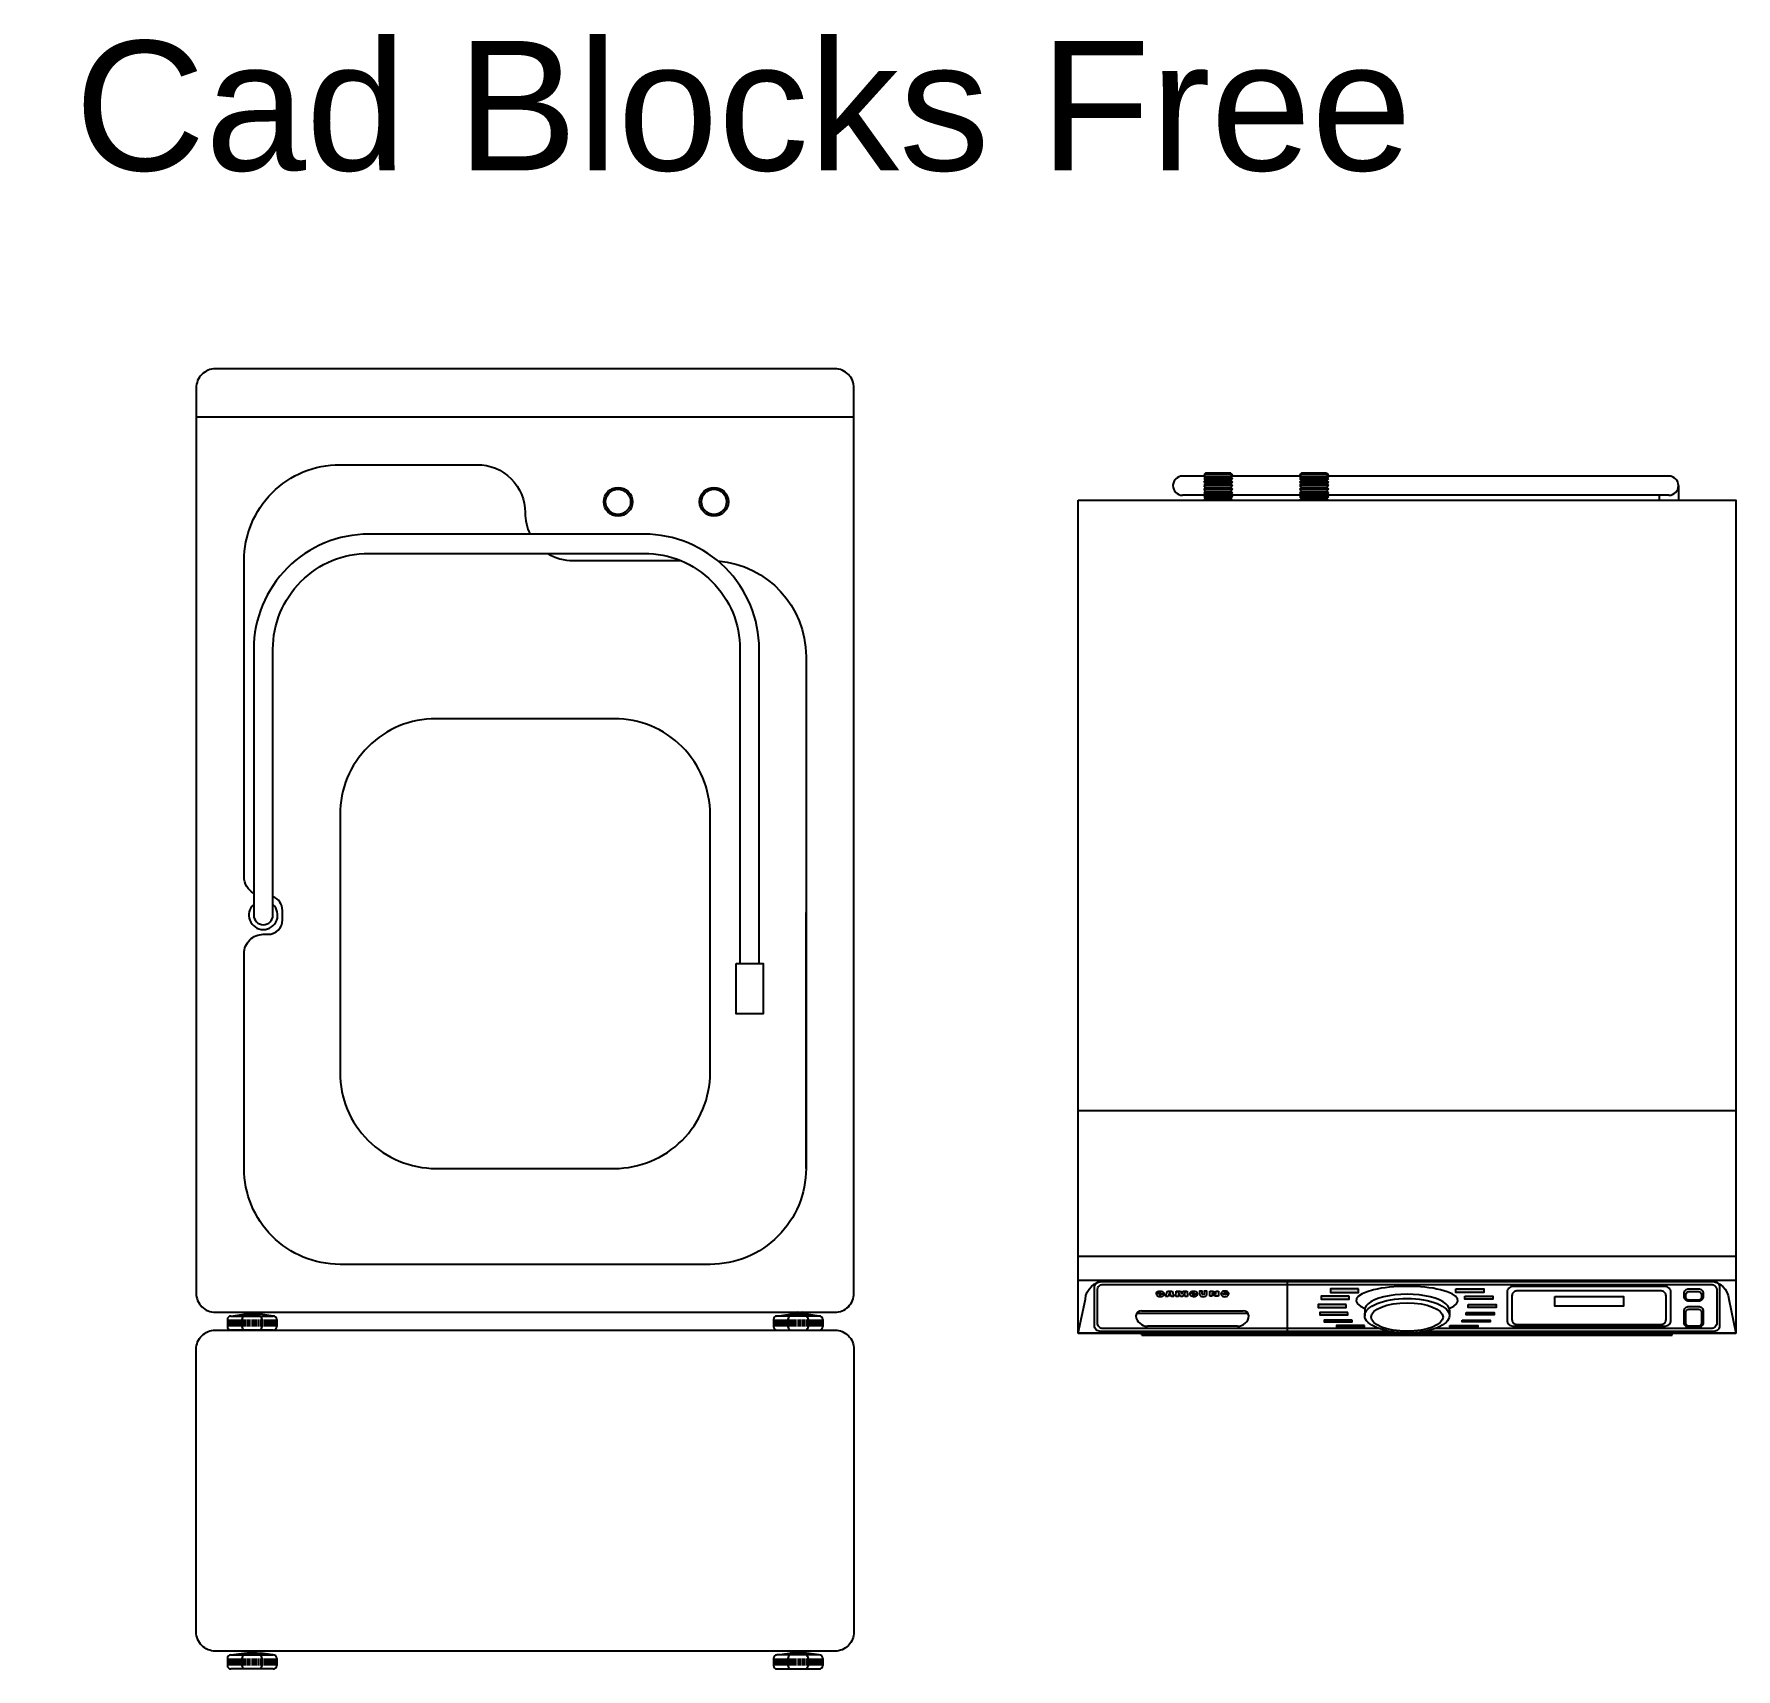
# Model space of a CAD drawing. Header units: millimetres. Extents: x -1005 to 7096, y 7734 to 11599.
# Drawn here: x 3072 to 7096, y 7734 to 11599 of the extents above; entities that cross this region are included whole.
import ezdxf

# ---------------------------------------------------------------- set-up
doc = ezdxf.new("R2010")
doc.units = ezdxf.units.MM
doc.layers.add('Accesorios', color=9, linetype='Continuous')
doc.layers.add('Equipos', color=8, linetype='Continuous')
doc.styles.get("Standard").update_dxf_attribs({"font": 'arial.ttf'})

# ---------------------------------------------------------------- blocks, each defined once
blk = doc.blocks.new('LavadoraWF20H5700AP-Posterior')
at = {"layer": 'Equipos', "color": 7}
for p, q in [((-0.343, 0.934), (0.343, 0.934)), ((0, 0.834), (0, 0.834)), ((0.293, 0.15), (0.293, 0.417)), ((-0.2934, -0.002), (-0.2761, -0.002)), ((0.2934, -0.002), (0.2761, -0.002)), ((-0.2934, -0.3554), (-0.2761, -0.3554)), ((0.2934, -0.3554), (0.2761, -0.3554))]:
    blk.add_line(p, q, dxfattribs=at)
at = {"layer": 'Equipos', "color": 7, "ltscale": 0.1}
for p, q in [((-0.3105, -0.0076), (-0.3105, -0.0149)), ((-0.3097, -0.0149), (-0.3097, -0.0076)), ((-0.308, -0.0149), (-0.308, -0.0076)), ((-0.3068, -0.0039), (-0.2934, -0.002)), ((-0.3068, -0.0039), (-0.2627, -0.0039)), ((-0.3063, -0.0149), (-0.3063, -0.0076)), ((-0.3045, -0.0149), (-0.3045, -0.0076)), ((-0.3028, -0.0149), (-0.3028, -0.0076)), ((-0.3011, -0.0149), (-0.3011, -0.0076)), ((-0.2993, -0.0149), (-0.2993, -0.0076)), ((-0.2976, -0.0149), (-0.2976, -0.0076)), ((-0.2954, -0.0149), (-0.2954, -0.0076)), ((-0.2936, -0.0076), (-0.2936, -0.0149)), ((-0.2914, -0.0149), (-0.2914, -0.0076)), ((-0.2898, 0), (-0.2893, -0.0005)), ((-0.2898, -0.0011), (-0.2893, -0.001)), ((-0.2898, -0.0011), (-0.2857, -0.002)), ((-0.2898, -0.0011), (-0.2893, -0.0017)), ((-0.2897, 0), (-0.2806, -0.002)), ((-0.2893, -0.001), (-0.2893, -0.0005)), ((-0.2893, -0.002), (-0.2893, -0.0017)), ((-0.2892, -0.0149), (-0.2892, -0.0076)), ((-0.2869, -0.0149), (-0.2869, -0.0076)), ((-0.2847, -0.0076), (-0.2847, -0.0149)), ((-0.2846, 0), (-0.2797, -0.0011)), ((-0.2825, -0.0149), (-0.2825, -0.0076)), ((-0.2803, -0.0149), (-0.2803, -0.0076)), ((-0.2798, 0), (-0.2801, -0.0001)), ((-0.2801, -0.0006), (-0.2801, -0.0001)), ((-0.2797, -0.0011), (-0.2801, -0.0006)), ((-0.2797, -0.0011), (-0.2801, -0.0013)), ((-0.2801, -0.0017), (-0.2801, -0.0013)), ((-0.2799, -0.002), (-0.2801, -0.0017)), ((-0.2781, -0.0149), (-0.2781, -0.0076)), ((-0.2627, -0.0039), (-0.2761, -0.002)), ((-0.2759, -0.0076), (-0.2759, -0.0149)), ((-0.2741, -0.0149), (-0.2741, -0.0076)), ((-0.2719, -0.0149), (-0.2719, -0.0076)), ((-0.2701, -0.0149), (-0.2701, -0.0076)), ((-0.2684, -0.0149), (-0.2684, -0.0076)), ((-0.2667, -0.0149), (-0.2667, -0.0076)), ((-0.2649, -0.0149), (-0.2649, -0.0076)), ((-0.2632, -0.0149), (-0.2632, -0.0076)), ((-0.2615, -0.0149), (-0.2615, -0.0076)), ((-0.2597, -0.0149), (-0.2597, -0.0076)), ((-0.259, -0.0076), (-0.259, -0.0149)), ((0.259, -0.0076), (0.259, -0.0149)), ((0.2597, -0.0149), (0.2597, -0.0076)), ((0.2615, -0.0149), (0.2615, -0.0076)), ((0.2627, -0.0039), (0.2761, -0.002)), ((0.3068, -0.0039), (0.2627, -0.0039)), ((0.2632, -0.0149), (0.2632, -0.0076)), ((0.2649, -0.0149), (0.2649, -0.0076)), ((0.2667, -0.0149), (0.2667, -0.0076)), ((0.2684, -0.0149), (0.2684, -0.0076)), ((0.2701, -0.0149), (0.2701, -0.0076)), ((0.2719, -0.0149), (0.2719, -0.0076)), ((0.2741, -0.0149), (0.2741, -0.0076)), ((0.2759, -0.0076), (0.2759, -0.0149)), ((0.2781, -0.0149), (0.2781, -0.0076)), ((0.2846, 0), (0.2797, -0.0011)), ((0.2797, -0.0011), (0.2801, -0.0006)), ((0.2797, -0.0011), (0.2801, -0.0013)), ((0.2798, 0), (0.2801, -0.0001)), ((0.2799, -0.002), (0.2801, -0.0017)), ((0.2801, -0.0006), (0.2801, -0.0001)), ((0.2801, -0.0017), (0.2801, -0.0013)), ((0.2803, -0.0149), (0.2803, -0.0076)), ((0.2897, 0), (0.2806, -0.002)), ((0.2825, -0.0149), (0.2825, -0.0076)), ((0.2847, -0.0076), (0.2847, -0.0149)), ((0.2898, -0.0011), (0.2857, -0.002)), ((0.2869, -0.0149), (0.2869, -0.0076)), ((0.2892, -0.0149), (0.2892, -0.0076)), ((0.2898, 0), (0.2893, -0.0005)), ((0.2893, -0.001), (0.2893, -0.0005)), ((0.2898, -0.0011), (0.2893, -0.001)), ((0.2898, -0.0011), (0.2893, -0.0017)), ((0.2893, -0.002), (0.2893, -0.0017)), ((0.2914, -0.0149), (0.2914, -0.0076)), ((0.3068, -0.0039), (0.2934, -0.002)), ((0.2936, -0.0076), (0.2936, -0.0149)), ((0.2954, -0.0149), (0.2954, -0.0076)), ((0.2976, -0.0149), (0.2976, -0.0076)), ((0.2993, -0.0149), (0.2993, -0.0076)), ((0.3011, -0.0149), (0.3011, -0.0076)), ((0.3028, -0.0149), (0.3028, -0.0076)), ((0.3045, -0.0149), (0.3045, -0.0076)), ((0.3063, -0.0149), (0.3063, -0.0076)), ((0.308, -0.0149), (0.308, -0.0076)), ((0.3097, -0.0149), (0.3097, -0.0076)), ((0.3105, -0.0076), (0.3105, -0.0149)), ((-0.2627, -0.0186), (-0.3068, -0.0186)), ((0.2627, -0.0186), (0.3068, -0.0186)), ((-0.2898, -0.3534), (-0.2893, -0.3539)), ((-0.2898, -0.3545), (-0.2893, -0.3544)), ((-0.2898, -0.3545), (-0.2857, -0.3554)), ((-0.2898, -0.3545), (-0.2893, -0.3551)), ((-0.2897, -0.3534), (-0.2806, -0.3554)), ((-0.2893, -0.3544), (-0.2893, -0.3539)), ((-0.2846, -0.3534), (-0.2797, -0.3545)), ((-0.2798, -0.3534), (-0.2801, -0.3535)), ((-0.2801, -0.354), (-0.2801, -0.3535)), ((-0.2797, -0.3545), (-0.2801, -0.354)), ((-0.2797, -0.3545), (-0.2801, -0.3547)), ((-0.2801, -0.3551), (-0.2801, -0.3547)), ((0.2846, -0.3534), (0.2797, -0.3545)), ((0.2797, -0.3545), (0.2801, -0.354)), ((0.2797, -0.3545), (0.2801, -0.3547)), ((0.2798, -0.3534), (0.2801, -0.3535)), ((0.2801, -0.354), (0.2801, -0.3535)), ((0.2801, -0.3551), (0.2801, -0.3547)), ((0.2897, -0.3534), (0.2806, -0.3554)), ((0.2898, -0.3545), (0.2857, -0.3554)), ((0.2898, -0.3534), (0.2893, -0.3539)), ((0.2893, -0.3544), (0.2893, -0.3539)), ((0.2898, -0.3545), (0.2893, -0.3544)), ((0.2898, -0.3545), (0.2893, -0.3551)), ((-0.3105, -0.361), (-0.3105, -0.3683)), ((-0.3097, -0.3683), (-0.3097, -0.361)), ((-0.308, -0.3683), (-0.308, -0.361)), ((-0.3068, -0.3573), (-0.2934, -0.3554)), ((-0.3068, -0.3573), (-0.2627, -0.3573)), ((-0.2627, -0.372), (-0.3068, -0.372)), ((-0.3063, -0.3683), (-0.3063, -0.361)), ((-0.3045, -0.3683), (-0.3045, -0.361)), ((-0.3028, -0.3683), (-0.3028, -0.361)), ((-0.3011, -0.3683), (-0.3011, -0.361)), ((-0.2993, -0.3683), (-0.2993, -0.361)), ((-0.2976, -0.3683), (-0.2976, -0.361)), ((-0.2954, -0.3683), (-0.2954, -0.361)), ((-0.2936, -0.361), (-0.2936, -0.3683)), ((-0.2914, -0.3683), (-0.2914, -0.361)), ((-0.2893, -0.3554), (-0.2893, -0.3551)), ((-0.2892, -0.3683), (-0.2892, -0.361)), ((-0.2869, -0.3683), (-0.2869, -0.361)), ((-0.2847, -0.361), (-0.2847, -0.3683)), ((-0.2825, -0.3683), (-0.2825, -0.361)), ((-0.2803, -0.3683), (-0.2803, -0.361)), ((-0.2799, -0.3554), (-0.2801, -0.3551)), ((-0.2781, -0.3683), (-0.2781, -0.361)), ((-0.2627, -0.3573), (-0.2761, -0.3554)), ((-0.2759, -0.361), (-0.2759, -0.3683)), ((-0.2741, -0.3683), (-0.2741, -0.361)), ((-0.2719, -0.3683), (-0.2719, -0.361)), ((-0.2701, -0.3683), (-0.2701, -0.361)), ((-0.2684, -0.3683), (-0.2684, -0.361)), ((-0.2667, -0.3683), (-0.2667, -0.361)), ((-0.2649, -0.3683), (-0.2649, -0.361)), ((-0.2632, -0.3683), (-0.2632, -0.361)), ((-0.2615, -0.3683), (-0.2615, -0.361)), ((-0.2597, -0.3683), (-0.2597, -0.361)), ((-0.259, -0.361), (-0.259, -0.3683)), ((0.259, -0.361), (0.259, -0.3683)), ((0.2597, -0.3683), (0.2597, -0.361)), ((0.2615, -0.3683), (0.2615, -0.361)), ((0.2627, -0.3573), (0.2761, -0.3554)), ((0.3068, -0.3573), (0.2627, -0.3573)), ((0.2627, -0.372), (0.3068, -0.372)), ((0.2632, -0.3683), (0.2632, -0.361)), ((0.2649, -0.3683), (0.2649, -0.361)), ((0.2667, -0.3683), (0.2667, -0.361)), ((0.2684, -0.3683), (0.2684, -0.361)), ((0.2701, -0.3683), (0.2701, -0.361)), ((0.2719, -0.3683), (0.2719, -0.361)), ((0.2741, -0.3683), (0.2741, -0.361)), ((0.2759, -0.361), (0.2759, -0.3683)), ((0.2781, -0.3683), (0.2781, -0.361)), ((0.2799, -0.3554), (0.2801, -0.3551)), ((0.2803, -0.3683), (0.2803, -0.361)), ((0.2825, -0.3683), (0.2825, -0.361)), ((0.2847, -0.361), (0.2847, -0.3683)), ((0.2869, -0.3683), (0.2869, -0.361)), ((0.2892, -0.3683), (0.2892, -0.361)), ((0.2893, -0.3554), (0.2893, -0.3551)), ((0.2914, -0.3683), (0.2914, -0.361)), ((0.3068, -0.3573), (0.2934, -0.3554)), ((0.2936, -0.361), (0.2936, -0.3683)), ((0.2954, -0.3683), (0.2954, -0.361)), ((0.2976, -0.3683), (0.2976, -0.361)), ((0.2993, -0.3683), (0.2993, -0.361)), ((0.3011, -0.3683), (0.3011, -0.361)), ((0.3028, -0.3683), (0.3028, -0.361)), ((0.3045, -0.3683), (0.3045, -0.361)), ((0.3063, -0.3683), (0.3063, -0.361)), ((0.308, -0.3683), (0.308, -0.361)), ((0.3097, -0.3683), (0.3097, -0.361)), ((0.3105, -0.361), (0.3105, -0.3683))]:
    blk.add_line(p, q, dxfattribs=at)
at = {"layer": 'Equipos', "color": 7}
for points in [[(-0.343, 0.8052), (-0.343, 0.02, 0.414214), (-0.323, 0), (0.323, 0, 0.414214), (0.343, 0.02), (0.343, 0.8052), (0.343, 0.964, 0.414214), (0.323, 0.984), (0.3154, 0.984), (-0.3154, 0.984), (-0.323, 0.984, 0.414214), (-0.343, 0.964)], [(0.093, 0.6191), (-0.093, 0.6191, 0.414214), (-0.193, 0.5191), (-0.193, 0.25, 0.414214), (-0.093, 0.15), (0.093, 0.15, 0.414214), (0.193, 0.25), (0.193, 0.5191, 0.414214)], [(0.323, -0.3534), (-0.323, -0.3534, -0.414214), (-0.343, -0.3334), (-0.343, -0.0386, -0.414214), (-0.323, -0.0186), (0.323, -0.0186, -0.414214), (0.343, -0.0386), (0.343, -0.3334, -0.414214)]]:
    blk.add_lwpolyline(points, format="xyb", close=True, dxfattribs=at)
for points in [[(-0.283, 0.4369, -0.267949), (-0.293, 0.4542), (-0.293, 0.784, -0.414214), (-0.193, 0.884), (-0.05, 0.884, -0.414214), (0, 0.834, 0.117045), (0.0053, 0.8115, 0.117045)], [(0.2441, 0.3637), (0.2441, 0.6915, 0.414214), (0.1241, 0.8115), (-0.163, 0.8115, 0.414214), (-0.283, 0.6915), (-0.283, 0.4142)], [(0.201, 0.7837, -0.391064), (0.293, 0.684), (0.293, 0.15, -0.414214), (0.193, 0.05), (-0.193, 0.05, -0.414214), (-0.293, 0.15), (-0.293, 0.3742, -0.414214), (-0.273, 0.3942), (-0.268, 0.3942, 0.414214), (-0.253, 0.4092), (-0.253, 0.4192, 0.317837), (-0.263, 0.4334)], [(-0.263, 0.4142), (-0.263, 0.6915, -0.414214), (-0.163, 0.7915), (0.1241, 0.7915, -0.414214), (0.2241, 0.6915), (0.2241, 0.3637)], [(0.0236, 0.7915, 0.139904), (0.05, 0.784), (0.1622, 0.784)]]:
    blk.add_lwpolyline(points, format="xyb", dxfattribs=at)
blk.add_lwpolyline([(0.22, 0.3637), (0.2482, 0.3637), (0.2482, 0.3113), (0.22, 0.3113)], close=True, dxfattribs=at)
for centre, radius in [((0.097, 0.8453), 0.015), ((0.097, 0.8453), 0.0131), ((0.197, 0.8453), 0.015), ((0.197, 0.8453), 0.0131)]:
    blk.add_circle(centre, radius, dxfattribs=at)
for radius, start, end in [(0.015, 131.8103, 48.1897), (0.01, 180, 0)]:
    blk.add_arc((-0.273, 0.4142), radius, start, end, dxfattribs=at)
at = {"layer": 'Equipos', "color": 7, "ltscale": 0.1}
for centre, radius, start, end in [((-0.3068, -0.0076), 0.00368, 90, 180), ((-0.3068, -0.0149), 0.00368, 180, 270), ((-0.2886, -0.0089), 0.00693, 134.1211, 169.2211), ((-0.2886, -0.0136), 0.00693, 190.7789, 225.8789), ((-0.2809, -0.0089), 0.00693, 10.7789, 45.8789), ((-0.2809, -0.0136), 0.00693, 314.1211, 349.2211), ((-0.2627, -0.0076), 0.00368, 0, 90), ((-0.2627, -0.0149), 0.00368, 270, 0), ((0.2627, -0.0076), 0.00368, 90, 180), ((0.2627, -0.0149), 0.00368, 180, 270), ((0.2809, -0.0089), 0.00693, 134.1211, 169.2211), ((0.2809, -0.0136), 0.00693, 190.7789, 225.8789), ((0.2886, -0.0089), 0.00693, 10.7789, 45.8789), ((0.2886, -0.0136), 0.00693, 314.1211, 349.2211), ((0.3068, -0.0076), 0.00368, 0, 90), ((0.3068, -0.0149), 0.00368, 270, 0), ((-0.3068, -0.361), 0.00368, 90, 180), ((-0.3068, -0.3683), 0.00368, 180, 270), ((-0.2886, -0.3623), 0.00693, 134.1211, 169.2211), ((-0.2886, -0.367), 0.00693, 190.7789, 225.8789), ((-0.2809, -0.3623), 0.00693, 10.7789, 45.8789), ((-0.2809, -0.367), 0.00693, 314.1211, 349.2211), ((-0.2627, -0.361), 0.00368, 0, 90), ((-0.2627, -0.3683), 0.00368, 270, 0), ((0.2627, -0.361), 0.00368, 90, 180), ((0.2627, -0.3683), 0.00368, 180, 270), ((0.2809, -0.3623), 0.00693, 134.1211, 169.2211), ((0.2809, -0.367), 0.00693, 190.7789, 225.8789), ((0.2886, -0.3623), 0.00693, 10.7789, 45.8789), ((0.2886, -0.367), 0.00693, 314.1211, 349.2211), ((0.3068, -0.361), 0.00368, 0, 90), ((0.3068, -0.3683), 0.00368, 270, 0)]:
    blk.add_arc(centre, radius, start, end, dxfattribs=at)
blk = doc.blocks.new('LavadoraWF20H5700AP-Planta')
at = {"layer": 'Equipos'}
h = blk.add_hatch(color=7, dxfattribs=at)
h.dxf.hatch_style = 1
h.paths.add_polyline_path([(-0.0508, -0.1857), (-0.08, -0.1857), (-0.08, -0.1893), (-0.0508, -0.1893)])
h.paths.add_polyline_path([(0.08, -0.1857), (0.0508, -0.1857), (0.0508, -0.1893), (0.08, -0.1893)])
h.paths.add_polyline_path([(0.0895, -0.1932), (0.0603, -0.1932), (0.0603, -0.1965), (0.0895, -0.1965)])
h.paths.add_polyline_path([(0.0928, -0.2021), (0.0636, -0.2021), (0.0636, -0.2049), (0.0928, -0.2049)])
h.paths.add_polyline_path([(0.0909, -0.2102), (0.0617, -0.2102), (0.0617, -0.2126), (0.0909, -0.2126)])
h.paths.add_polyline_path([(0.0866, -0.2182), (0.0574, -0.2182), (0.0574, -0.22), (0.0866, -0.22)])
h.paths.add_polyline_path([(0.0737, -0.2238), (0.0445, -0.2238), (0.0445, -0.2252), (0.0737, -0.2252)])
h.paths.add_polyline_path([(-0.0445, -0.2238), (-0.0737, -0.2238), (-0.0737, -0.2252), (-0.0445, -0.2252)])
h.paths.add_polyline_path([(-0.0574, -0.2182), (-0.0866, -0.2182), (-0.0866, -0.22), (-0.0574, -0.22)])
h.paths.add_polyline_path([(-0.0617, -0.2102), (-0.0909, -0.2102), (-0.0909, -0.2126), (-0.0617, -0.2126)])
h.paths.add_polyline_path([(-0.0636, -0.2021), (-0.0928, -0.2021), (-0.0928, -0.2049), (-0.0636, -0.2049)])
h.paths.add_polyline_path([(-0.0603, -0.1932), (-0.0895, -0.1932), (-0.0895, -0.1965), (-0.0603, -0.1965)])
at = {"layer": 'Accesorios', "color": 7}
for p, q in [((-0.2102, 0.6652), (-0.212, 0.6633)), ((-0.212, 0.6633), (-0.2102, 0.6614)), ((-0.182, 0.6633), (-0.212, 0.6633)), ((-0.2102, 0.6614), (-0.212, 0.6596)), ((-0.212, 0.6596), (-0.2102, 0.6577)), ((-0.182, 0.6596), (-0.212, 0.6596)), ((-0.2102, 0.6577), (-0.212, 0.6558)), ((-0.1839, 0.6652), (-0.2102, 0.6652)), ((-0.2102, 0.6614), (-0.1839, 0.6614)), ((-0.2102, 0.6577), (-0.1839, 0.6577)), ((-0.1839, 0.6652), (-0.182, 0.6633)), ((-0.182, 0.6633), (-0.1839, 0.6614)), ((-0.1839, 0.6614), (-0.182, 0.6596)), ((-0.182, 0.6596), (-0.1839, 0.6577)), ((-0.1839, 0.6577), (-0.182, 0.6558)), ((-0.1102, 0.6652), (-0.112, 0.6633)), ((-0.112, 0.6633), (-0.1102, 0.6614)), ((-0.082, 0.6633), (-0.112, 0.6633)), ((-0.1102, 0.6614), (-0.112, 0.6596)), ((-0.112, 0.6596), (-0.1102, 0.6577)), ((-0.082, 0.6596), (-0.112, 0.6596)), ((-0.1102, 0.6577), (-0.112, 0.6558)), ((-0.0839, 0.6652), (-0.1102, 0.6652)), ((-0.1102, 0.6614), (-0.0839, 0.6614)), ((-0.1102, 0.6577), (-0.0839, 0.6577)), ((-0.0839, 0.6652), (-0.082, 0.6633)), ((-0.082, 0.6633), (-0.0839, 0.6614)), ((-0.0839, 0.6614), (-0.082, 0.6596)), ((-0.082, 0.6596), (-0.0839, 0.6577)), ((-0.0839, 0.6577), (-0.082, 0.6558)), ((-0.212, 0.6558), (-0.2102, 0.6539)), ((-0.182, 0.6558), (-0.212, 0.6558)), ((-0.2102, 0.6539), (-0.212, 0.6521)), ((-0.212, 0.6521), (-0.2102, 0.6502)), ((-0.182, 0.6521), (-0.212, 0.6521)), ((-0.2102, 0.6502), (-0.212, 0.6483)), ((-0.212, 0.6483), (-0.2102, 0.6464)), ((-0.182, 0.6483), (-0.212, 0.6483)), ((-0.2102, 0.6464), (-0.212, 0.6446)), ((-0.212, 0.6446), (-0.2102, 0.6427)), ((-0.182, 0.6446), (-0.212, 0.6446)), ((-0.2102, 0.6427), (-0.212, 0.6408)), ((-0.212, 0.6408), (-0.2102, 0.6389)), ((-0.182, 0.6408), (-0.212, 0.6408)), ((-0.2102, 0.6539), (-0.1839, 0.6539)), ((-0.2102, 0.6502), (-0.1839, 0.6502)), ((-0.2102, 0.6464), (-0.1839, 0.6464)), ((-0.2102, 0.6427), (-0.1839, 0.6427)), ((-0.182, 0.6558), (-0.1839, 0.6539)), ((-0.1839, 0.6539), (-0.182, 0.6521)), ((-0.182, 0.6521), (-0.1839, 0.6502)), ((-0.1839, 0.6502), (-0.182, 0.6483)), ((-0.182, 0.6483), (-0.1839, 0.6464)), ((-0.1839, 0.6464), (-0.182, 0.6446)), ((-0.182, 0.6446), (-0.1839, 0.6427)), ((-0.1839, 0.6427), (-0.182, 0.6408)), ((-0.182, 0.6408), (-0.1839, 0.6389)), ((-0.112, 0.6558), (-0.1102, 0.6539)), ((-0.082, 0.6558), (-0.112, 0.6558)), ((-0.1102, 0.6539), (-0.112, 0.6521)), ((-0.112, 0.6521), (-0.1102, 0.6502)), ((-0.082, 0.6521), (-0.112, 0.6521)), ((-0.1102, 0.6502), (-0.112, 0.6483)), ((-0.112, 0.6483), (-0.1102, 0.6464)), ((-0.082, 0.6483), (-0.112, 0.6483)), ((-0.1102, 0.6464), (-0.112, 0.6446)), ((-0.112, 0.6446), (-0.1102, 0.6427)), ((-0.082, 0.6446), (-0.112, 0.6446)), ((-0.1102, 0.6427), (-0.112, 0.6408)), ((-0.112, 0.6408), (-0.1102, 0.6389)), ((-0.082, 0.6408), (-0.112, 0.6408)), ((-0.1102, 0.6539), (-0.0839, 0.6539)), ((-0.1102, 0.6502), (-0.0839, 0.6502)), ((-0.1102, 0.6464), (-0.0839, 0.6464)), ((-0.1102, 0.6427), (-0.0839, 0.6427)), ((-0.082, 0.6558), (-0.0839, 0.6539)), ((-0.0839, 0.6539), (-0.082, 0.6521)), ((-0.082, 0.6521), (-0.0839, 0.6502)), ((-0.0839, 0.6502), (-0.082, 0.6483)), ((-0.082, 0.6483), (-0.0839, 0.6464)), ((-0.0839, 0.6464), (-0.082, 0.6446)), ((-0.082, 0.6446), (-0.0839, 0.6427)), ((-0.0839, 0.6427), (-0.082, 0.6408)), ((-0.082, 0.6408), (-0.0839, 0.6389)), ((-0.2102, 0.6389), (-0.212, 0.6371)), ((-0.182, 0.6371), (-0.212, 0.6371)), ((-0.2102, 0.6389), (-0.1839, 0.6389)), ((-0.1839, 0.6389), (-0.182, 0.6371)), ((-0.1102, 0.6389), (-0.112, 0.6371)), ((-0.082, 0.6371), (-0.112, 0.6371)), ((-0.1102, 0.6389), (-0.0839, 0.6389)), ((-0.0839, 0.6389), (-0.082, 0.6371))]:
    blk.add_line(p, q, dxfattribs=at)
at = {"layer": 'Equipos', "color": 7}
for p, q in [((-0.2108, 0.6621), (-0.2341, 0.6621)), ((-0.1108, 0.6621), (-0.1833, 0.6621)), ((0.273, 0.6621), (-0.0833, 0.6621)), ((-0.2108, 0.6421), (-0.2341, 0.6421)), ((-0.1108, 0.6421), (-0.1833, 0.6421)), ((0.273, 0.6421), (-0.0833, 0.6421)), ((0.263, 0.6421), (0.263, 0.6371)), ((0.283, 0.6521), (0.283, 0.6371)), ((0.343, 0), (-0.343, 0)), ((0.343, -0.1519), (-0.343, -0.1519)), ((0.343, -0.1769), (-0.343, -0.1769)), ((-0.1247, -0.2319), (-0.1247, -0.1769)), ((-0.2519, -0.1935), (-0.2499, -0.1882)), ((-0.249, -0.1935), (-0.2519, -0.1935)), ((-0.2499, -0.1882), (-0.2451, -0.1882)), ((-0.2475, -0.189), (-0.249, -0.1935)), ((-0.246, -0.1935), (-0.2475, -0.189)), ((-0.2432, -0.1935), (-0.246, -0.1935)), ((-0.2451, -0.1882), (-0.2432, -0.1935)), ((-0.241, -0.1935), (-0.2408, -0.1882)), ((-0.2383, -0.1935), (-0.241, -0.1935)), ((-0.2408, -0.1882), (-0.2364, -0.1882)), ((-0.2364, -0.1935), (-0.2383, -0.189)), ((-0.2383, -0.189), (-0.2383, -0.1935)), ((-0.2364, -0.1882), (-0.235, -0.1912)), ((-0.2337, -0.1935), (-0.2364, -0.1935)), ((-0.235, -0.1912), (-0.2337, -0.1882)), ((-0.2337, -0.1882), (-0.2293, -0.1882)), ((-0.2318, -0.189), (-0.2337, -0.1935)), ((-0.2318, -0.1935), (-0.2318, -0.189)), ((-0.2291, -0.1935), (-0.2318, -0.1935)), ((-0.2293, -0.1882), (-0.2291, -0.1935)), ((-0.2058, -0.1934), (-0.2058, -0.1882)), ((-0.2058, -0.1882), (-0.2018, -0.1882)), ((-0.2031, -0.1934), (-0.2058, -0.1934)), ((-0.2006, -0.1934), (-0.2033, -0.1899)), ((-0.2033, -0.1899), (-0.2031, -0.1934)), ((-0.2018, -0.1882), (-0.1993, -0.1915)), ((-0.1968, -0.1934), (-0.2006, -0.1934)), ((-0.1993, -0.1915), (-0.1994, -0.1882)), ((-0.1994, -0.1882), (-0.1968, -0.1882)), ((-0.1968, -0.1882), (-0.1968, -0.1934)), ((-0.2817, -0.211), (-0.166, -0.211)), ((-0.2768, -0.2086), (-0.1709, -0.2086)), ((-0.0442, -0.2077), (-0.0442, -0.2136)), ((0.0442, -0.2077), (0.0442, -0.2136)), ((-0.177, -0.2247), (-0.2707, -0.2247)), ((-0.343, -0.2319), (0.343, -0.2319)), ((-0.2765, -0.2339), (-0.2765, -0.2319)), ((-0.2765, -0.2339), (0.2765, -0.2339)), ((0.2765, -0.2339), (0.2765, -0.2319))]:
    blk.add_line(p, q, dxfattribs=at)
for points in [[(-0.343, 0.6371), (0.343, 0.6371), (0.343, -0.2319), (-0.343, -0.2319)], [(-0.0603, -0.1932), (-0.0895, -0.1932), (-0.0895, -0.1965), (-0.0603, -0.1965)], [(-0.0508, -0.1857), (-0.08, -0.1857), (-0.08, -0.1893), (-0.0508, -0.1893)], [(0.0508, -0.1857), (0.08, -0.1857), (0.08, -0.1893), (0.0508, -0.1893)], [(0.0603, -0.1932), (0.0895, -0.1932), (0.0895, -0.1965), (0.0603, -0.1965)], [(0.154, -0.1937), (0.2256, -0.1937), (0.2256, -0.2037), (0.154, -0.2037)], [(-0.0636, -0.2021), (-0.0928, -0.2021), (-0.0928, -0.2049), (-0.0636, -0.2049)], [(-0.0617, -0.2102), (-0.0909, -0.2102), (-0.0909, -0.2126), (-0.0617, -0.2126)], [(0.0617, -0.2102), (0.0909, -0.2102), (0.0909, -0.2126), (0.0617, -0.2126)], [(0.0636, -0.2021), (0.0928, -0.2021), (0.0928, -0.2049), (0.0636, -0.2049)], [(-0.0574, -0.2182), (-0.0866, -0.2182), (-0.0866, -0.22), (-0.0574, -0.22)], [(-0.0445, -0.2238), (-0.0737, -0.2238), (-0.0737, -0.2252), (-0.0445, -0.2252)], [(0.0445, -0.2238), (0.0737, -0.2238), (0.0737, -0.2252), (0.0445, -0.2252)], [(0.0574, -0.2182), (0.0866, -0.2182), (0.0866, -0.22), (0.0574, -0.22)]]:
    blk.add_lwpolyline(points, close=True, dxfattribs=at)
for points in [[(-0.343, -0.2319), (-0.3354, -0.1965, -0.400367), (-0.3154, -0.1775), (0.3154, -0.1775, -0.400367), (0.3354, -0.1965), (0.343, -0.2319)], [(-0.0179, -0.23), (-0.32, -0.23, -0.414214), (-0.326, -0.224), (-0.326, -0.184, -0.414214), (-0.32, -0.178), (0.32, -0.178, -0.414214), (0.326, -0.184), (0.326, -0.224, -0.414214), (0.32, -0.23), (0.0179, -0.23)], [(-0.0293, -0.227), (-0.317, -0.227, -0.414214), (-0.323, -0.221), (-0.323, -0.187, -0.414214), (-0.317, -0.181), (0.317, -0.181, -0.414214), (0.323, -0.187), (0.323, -0.221, -0.414214), (0.317, -0.227), (0.0293, -0.227)]]:
    blk.add_lwpolyline(points, format="xyb", dxfattribs=at)
for points in [[(0.2691, -0.1831), (0.1104, -0.1831, 0.414214), (0.1044, -0.1891), (0.1044, -0.2184, 0.414214), (0.1104, -0.2244), (0.2691, -0.2244, 0.414214), (0.2751, -0.2184), (0.2751, -0.1891, 0.414214)], [(0.2651, -0.1878), (0.1144, -0.1878, 0.414214), (0.1094, -0.1928), (0.1094, -0.2177, 0.414214), (0.1144, -0.2227), (0.2651, -0.2227, 0.414214), (0.2701, -0.2177), (0.2701, -0.1928, 0.414214)], [(0.2939, -0.1855), (0.3039, -0.1855, -0.414214), (0.3089, -0.1905), (0.3089, -0.1934, -0.414214), (0.3039, -0.1984), (0.2939, -0.1984, -0.414214), (0.2889, -0.1934), (0.2889, -0.1905, -0.414214)], [(0.2939, -0.1885), (0.3039, -0.1885, -0.414214), (0.3069, -0.1915), (0.3069, -0.1944, -0.414214), (0.3039, -0.1974), (0.2939, -0.1974, -0.414214), (0.2909, -0.1944), (0.2909, -0.1915, -0.414214)], [(0.2939, -0.204), (0.3039, -0.204, -0.414214), (0.3089, -0.209), (0.3089, -0.2208, -0.414214), (0.3039, -0.2258), (0.2939, -0.2258, -0.414214), (0.2889, -0.2208), (0.2889, -0.209, -0.414214)], [(0.2939, -0.2068), (0.3039, -0.2068, -0.414214), (0.3069, -0.2098), (0.3069, -0.2216, -0.414214), (0.3039, -0.2246), (0.2939, -0.2246, -0.414214), (0.2909, -0.2216), (0.2909, -0.2098, -0.414214)]]:
    blk.add_lwpolyline(points, format="xyb", close=True, dxfattribs=at)
for centre, radius, start, end in [((-0.2341, 0.6521), 0.01, 90, 270), ((0.273, 0.6521), 0.01, 270, 90), ((-0.2768, -0.2147), 0.00611, 90, 171.4197), ((-0.1709, -0.2147), 0.00611, 8.5803, 90), ((-0.2707, -0.2125), 0.0122, 186.0644, 270), ((-0.177, -0.2125), 0.0122, 270, 353.9356)]:
    blk.add_arc(centre, radius, start, end, dxfattribs=at)
for centre, major_axis, ratio, start_param, end_param in [((0, -0.1978), (0.053, 0), 0.279329, 5.690582, 10.017381), ((0, -0.2077), (0.0442, 0), 0.373084, 6.110049, 9.597915)]:
    blk.add_ellipse(centre, major_axis=major_axis, ratio=ratio, start_param=start_param, end_param=end_param, dxfattribs=at)
for centre, major_axis, ratio in [((0, -0.2136), (0.0442, 0), 0.406602), ((0, -0.215), (0.0375, 0), 0.394256)]:
    blk.add_ellipse(centre, major_axis=major_axis, ratio=ratio, dxfattribs=at)
for points, knots in [([(-0.2564, -0.1905), (-0.2563, -0.1908), (-0.2563, -0.1911), (-0.2564, -0.1913), (-0.2565, -0.1917), (-0.2567, -0.192), (-0.2574, -0.192), (-0.2581, -0.192), (-0.2585, -0.1916), (-0.2585, -0.1911), (-0.2585, -0.1911), (-0.2585, -0.19), (-0.2585, -0.19), (-0.2585, -0.19), (-0.2614, -0.19), (-0.2614, -0.19), (-0.2614, -0.19), (-0.2614, -0.1908), (-0.2614, -0.1908), (-0.2614, -0.1932), (-0.2595, -0.194), (-0.2575, -0.194), (-0.2556, -0.194), (-0.254, -0.1933), (-0.2537, -0.1915), (-0.2536, -0.1906), (-0.2537, -0.19), (-0.2537, -0.1898), (-0.2542, -0.1911), (-0.2582, -0.1904), (-0.2585, -0.191), (-0.2586, -0.1908), (-0.2586, -0.1905), (-0.2586, -0.1904), (-0.2585, -0.1901), (-0.2582, -0.1897), (-0.2576, -0.1897), (-0.2569, -0.1897), (-0.2566, -0.1901), (-0.2566, -0.1907), (-0.2566, -0.1907), (-0.2566, -0.1913), (-0.2566, -0.1913), (-0.2566, -0.1913), (-0.2539, -0.1913), (-0.2539, -0.1913), (-0.2539, -0.1913), (-0.2539, -0.1906), (-0.2539, -0.1906), (-0.2539, -0.1882), (-0.256, -0.1879), (-0.2575, -0.1879), (-0.2594, -0.1879), (-0.261, -0.1885), (-0.2613, -0.1902), (-0.2613, -0.1907), (-0.2614, -0.1912), (-0.2612, -0.1898), (-0.2608, -0.1888), (-0.257, -0.1891), (-0.2564, -0.1905)], [0, 0, 0, 0, 1, 1, 1, 2, 2, 2, 3, 3, 3, 4, 4, 4, 5, 5, 5, 6, 6, 6, 7, 7, 7, 8, 8, 8, 9, 9, 9, 10, 10, 10, 11, 11, 11, 12, 12, 12, 13, 13, 13, 14, 14, 14, 15, 15, 15, 16, 16, 16, 17, 17, 17, 18, 18, 18, 19, 19, 19, 20, 20, 20, 20]), ([(-0.2215, -0.1905), (-0.2214, -0.1908), (-0.2215, -0.1911), (-0.2215, -0.1913), (-0.2216, -0.1916), (-0.2218, -0.192), (-0.2225, -0.192), (-0.2232, -0.192), (-0.2236, -0.1916), (-0.2236, -0.191), (-0.2236, -0.191), (-0.2236, -0.19), (-0.2236, -0.19), (-0.2236, -0.19), (-0.2265, -0.19), (-0.2265, -0.19), (-0.2265, -0.19), (-0.2265, -0.1908), (-0.2265, -0.1908), (-0.2265, -0.1932), (-0.2246, -0.1939), (-0.2226, -0.1939), (-0.2207, -0.1939), (-0.2191, -0.1933), (-0.2188, -0.1915), (-0.2187, -0.1906), (-0.2188, -0.19), (-0.2189, -0.1897), (-0.2193, -0.1911), (-0.2233, -0.1904), (-0.2236, -0.191), (-0.2237, -0.1908), (-0.2237, -0.1906), (-0.2236, -0.1904), (-0.2236, -0.1901), (-0.2233, -0.1897), (-0.2227, -0.1897), (-0.2221, -0.1897), (-0.2217, -0.1901), (-0.2217, -0.1907), (-0.2217, -0.1907), (-0.2217, -0.1913), (-0.2217, -0.1913), (-0.2217, -0.1913), (-0.219, -0.1913), (-0.219, -0.1913), (-0.219, -0.1913), (-0.219, -0.1906), (-0.219, -0.1906), (-0.219, -0.1883), (-0.2211, -0.1879), (-0.2226, -0.1879), (-0.2245, -0.1879), (-0.2261, -0.1885), (-0.2263, -0.1903), (-0.2264, -0.1908), (-0.2264, -0.1912), (-0.2263, -0.1899), (-0.2258, -0.1888), (-0.2221, -0.1891), (-0.2215, -0.1905)], [0, 0, 0, 0, 1, 1, 1, 2, 2, 2, 3, 3, 3, 4, 4, 4, 5, 5, 5, 6, 6, 6, 7, 7, 7, 8, 8, 8, 9, 9, 9, 10, 10, 10, 11, 11, 11, 12, 12, 12, 13, 13, 13, 14, 14, 14, 15, 15, 15, 16, 16, 16, 17, 17, 17, 18, 18, 18, 19, 19, 19, 20, 20, 20, 20]), ([(-0.2125, -0.1919), (-0.2118, -0.1919), (-0.2115, -0.1914), (-0.2115, -0.1912), (-0.2115, -0.191), (-0.2115, -0.1909), (-0.2115, -0.1908), (-0.2115, -0.1908), (-0.2115, -0.1882), (-0.2115, -0.1882), (-0.2115, -0.1882), (-0.2087, -0.1882), (-0.2087, -0.1882), (-0.2087, -0.1882), (-0.2087, -0.1905), (-0.2087, -0.1905), (-0.2087, -0.1907), (-0.2088, -0.1911), (-0.2088, -0.1912), (-0.209, -0.1932), (-0.2105, -0.1939), (-0.2125, -0.1939), (-0.2145, -0.1939), (-0.2161, -0.1932), (-0.2163, -0.1912), (-0.2163, -0.1911), (-0.2163, -0.1907), (-0.2163, -0.1905), (-0.2163, -0.1905), (-0.2163, -0.1882), (-0.2163, -0.1882), (-0.2163, -0.1882), (-0.2136, -0.1882), (-0.2136, -0.1882), (-0.2136, -0.1882), (-0.2136, -0.1908), (-0.2136, -0.1908), (-0.2136, -0.1909), (-0.2136, -0.191), (-0.2135, -0.1912), (-0.2135, -0.1914), (-0.2133, -0.1919), (-0.2125, -0.1919)], [0, 0, 0, 0, 1, 1, 1, 2, 2, 2, 3, 3, 3, 4, 4, 4, 5, 5, 5, 6, 6, 6, 7, 7, 7, 8, 8, 8, 9, 9, 9, 10, 10, 10, 11, 11, 11, 12, 12, 12, 13, 13, 13, 14, 14, 14, 14]), ([(-0.1901, -0.1918), (-0.1894, -0.1918), (-0.1891, -0.1913), (-0.189, -0.191), (-0.189, -0.1909), (-0.189, -0.1908), (-0.189, -0.1906), (-0.189, -0.1906), (-0.189, -0.1891), (-0.189, -0.1891), (-0.189, -0.1891), (-0.1901, -0.1891), (-0.1901, -0.1891), (-0.1901, -0.1891), (-0.1901, -0.1911), (-0.1901, -0.1911), (-0.1901, -0.1911), (-0.1863, -0.1911), (-0.1863, -0.1911), (-0.1863, -0.1911), (-0.1863, -0.1904), (-0.1863, -0.1904), (-0.1863, -0.1906), (-0.1863, -0.1907), (-0.1863, -0.1911), (-0.1865, -0.1931), (-0.1882, -0.1938), (-0.1901, -0.1938), (-0.192, -0.1938), (-0.1937, -0.1931), (-0.1939, -0.1911), (-0.1939, -0.1907), (-0.1939, -0.1906), (-0.1939, -0.1904), (-0.1939, -0.1904), (-0.1939, -0.1913), (-0.1939, -0.1913), (-0.1939, -0.1911), (-0.1939, -0.1907), (-0.1939, -0.1906), (-0.1936, -0.1886), (-0.192, -0.1879), (-0.1901, -0.1879), (-0.1882, -0.1879), (-0.1866, -0.1886), (-0.1864, -0.1906), (-0.1863, -0.1909), (-0.1863, -0.1913), (-0.1863, -0.1913), (-0.1863, -0.1913), (-0.1863, -0.1898), (-0.1863, -0.1898), (-0.1863, -0.1898), (-0.189, -0.1898), (-0.189, -0.1898), (-0.189, -0.1898), (-0.189, -0.191), (-0.189, -0.191), (-0.189, -0.191), (-0.189, -0.1908), (-0.1891, -0.1906), (-0.1891, -0.1904), (-0.1893, -0.1898), (-0.1901, -0.1898), (-0.1909, -0.1898), (-0.1912, -0.1904), (-0.1912, -0.1906), (-0.1912, -0.1908), (-0.1913, -0.191), (-0.1913, -0.1911), (-0.1913, -0.1911), (-0.1913, -0.1906), (-0.1913, -0.1906), (-0.1913, -0.1908), (-0.1913, -0.1909), (-0.1912, -0.191), (-0.1912, -0.1913), (-0.1909, -0.1918), (-0.1901, -0.1918)], [0, 0, 0, 0, 1, 1, 1, 2, 2, 2, 3, 3, 3, 4, 4, 4, 5, 5, 5, 6, 6, 6, 7, 7, 7, 8, 8, 8, 9, 9, 9, 10, 10, 10, 11, 11, 11, 12, 12, 12, 13, 13, 13, 14, 14, 14, 15, 15, 15, 16, 16, 16, 17, 17, 17, 18, 18, 18, 19, 19, 19, 20, 20, 20, 21, 21, 21, 22, 22, 22, 23, 23, 23, 24, 24, 24, 25, 25, 25, 26, 26, 26, 26])]:
    blk.add_open_spline(points, degree=3, knots=knots, dxfattribs=at)

msp = doc.modelspace()

# ---------------------------------------------------------------- block references
at = {"layer": 'Equipos', "color": 7, "xscale": 2267.026850488908, "yscale": 2267.026850488908, "zscale": 2267.026850488908}
for name, p in [('LavadoraWF20H5700AP-Posterior', (4233, 8576.9)), ('LavadoraWF20H5700AP-Planta', (6318.2, 9053.1))]:
    msp.add_blockref(name, p, dxfattribs=at)

# ---------------------------------------------------------------- texts
msp.add_text('DWGFree.com - Cad Blocks Free', height=306.205).set_placement((-63.7, 11276.6))

doc.saveas('drawing.dxf')
